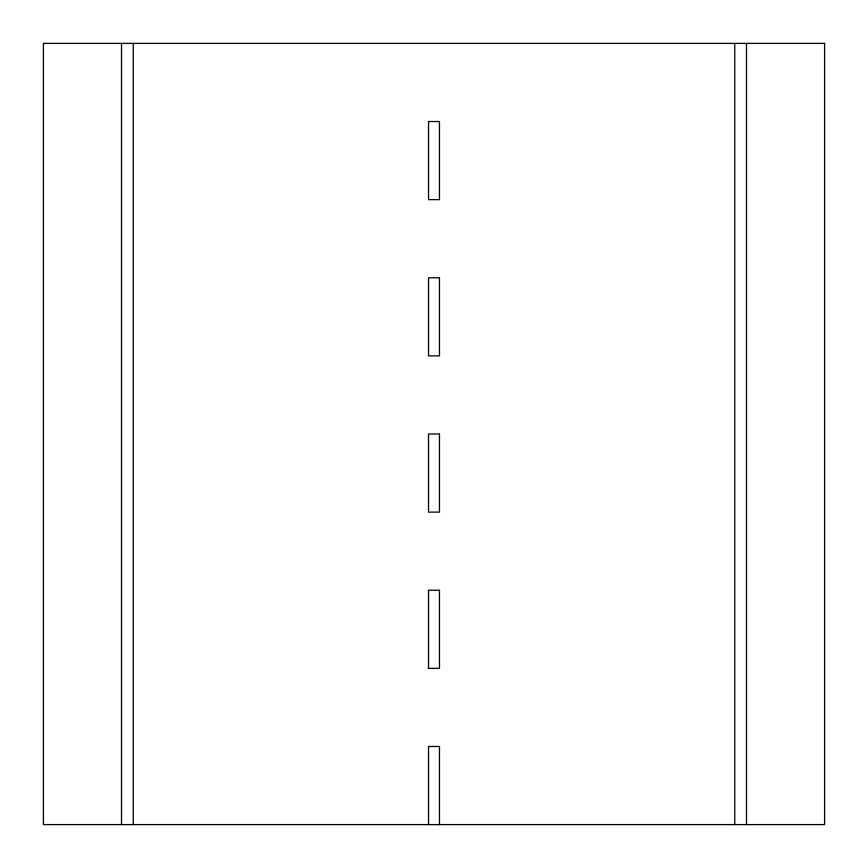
<?xml version="1.0" encoding="UTF-8"?>
<svg xmlns="http://www.w3.org/2000/svg" width="868" height="868" viewBox="0 0 868 868"><rect width="100%" height="100%" fill="white"/><g stroke="black" fill="none" stroke-linecap="round" stroke-linejoin="round"><path stroke-width="1.3" d="M746.48 43.4L746.48 824.6M734.762 43.4L734.762 824.6M439.468 824.6L439.468 746.48L428.532 746.48L428.532 824.6M133.238 43.4L133.238 824.6M121.52 43.4L121.52 824.6M824.6 43.4L43.4 43.4L43.4 824.6L824.6 824.6L824.6 43.4M439.468 121.52L428.532 121.52L428.532 199.64L439.468 199.64L439.468 121.52M439.468 277.76L428.532 277.76L428.532 355.88L439.468 355.88L439.468 277.76M439.468 434L428.532 434L428.532 512.12L439.468 512.12L439.468 434M439.468 590.24L428.532 590.24L428.532 668.36L439.468 668.36L439.468 590.24"/></g></svg>
